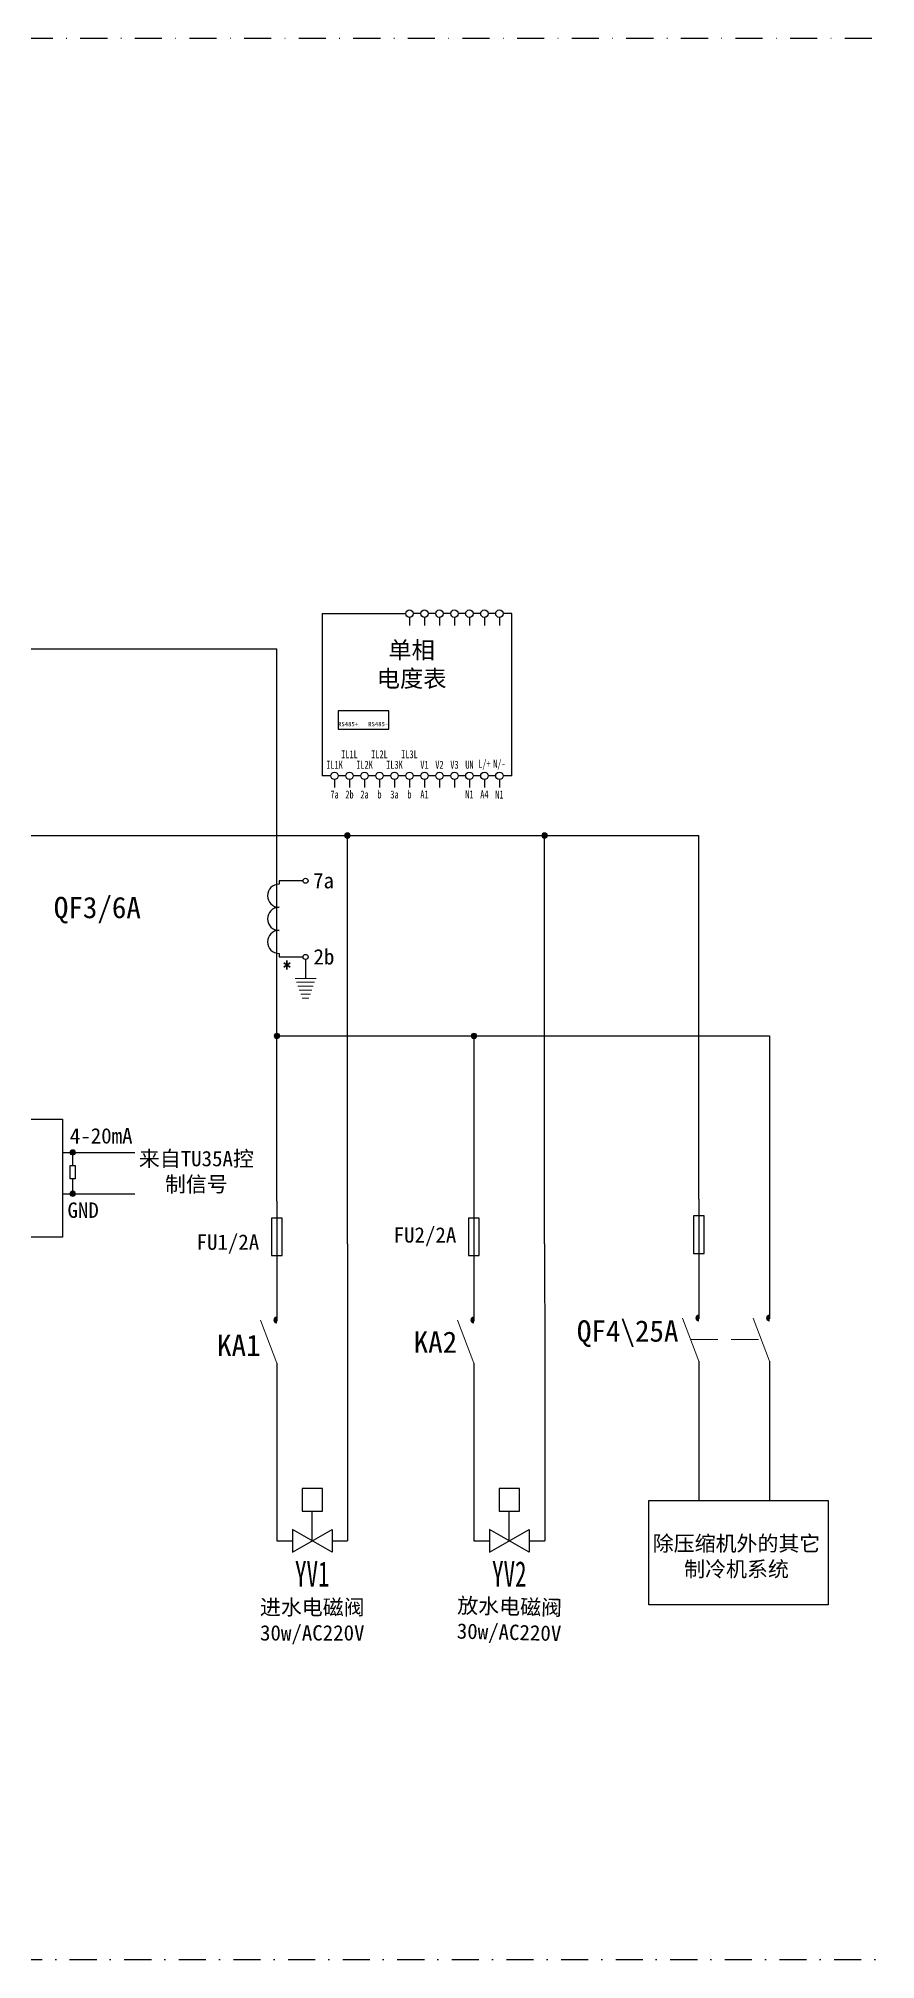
# Model space of a CAD drawing. Header units: millimetres. Extents: x -12 to 14427, y -3355744248 to 6060.
# Drawn here: x 6135.2 to 6331.5, y 2539.1 to 2989.3 of the extents above; entities that cross this region are included whole.
import ezdxf

# ---------------------------------------------------------------- set-up
doc = ezdxf.new("R2010")
doc.units = ezdxf.units.MM
doc.linetypes.add('DASHDOT2', pattern=[12.7, 6.35, -3.175, 0, -3.175])
doc.linetypes.add('DASHED2', pattern=[9.525, 6.35, -3.175])
doc.layers.add('总内框线', color=7, linetype='Continuous', lineweight=50)
doc.styles.add('jdg', font='', dxfattribs={"width": 0.66})
doc.styles.get("Standard").update_dxf_attribs({"font": 'txt', "bigfont": 'gbcbig.shx'})
doc.styles.get('jdg').set_extended_font_data('FangSong_GB2312')

msp = doc.modelspace()

# ---------------------------------------------------------------- hatches: boundary and pattern name
at = {"lineweight": 15}
h = msp.add_hatch(color=256, dxfattribs=at)
h.paths.add_polyline_path([(6207.67, 2801.87, 0.414214), (6208.32, 2802.51, 0.414214), (6207.67, 2803.15)])
h.paths.add_polyline_path([(6207.03, 2802.51, 0.414214), (6207.67, 2801.87), (6207.67, 2802.51)])
h.paths.add_polyline_path([(6207.67, 2802.51), (6207.67, 2803.15, 0.414214), (6207.03, 2802.51)])
h = msp.add_hatch(color=256, dxfattribs=at)
h.paths.add_polyline_path([(6207.67, 2801.87, 0.414214), (6208.32, 2802.51, 0.414214), (6207.67, 2803.15)])
h.paths.add_polyline_path([(6207.03, 2802.51, 0.414214), (6207.67, 2801.87), (6207.67, 2802.51)])
h.paths.add_polyline_path([(6207.67, 2802.51), (6207.67, 2803.15, 0.414214), (6207.03, 2802.51)])
h = msp.add_hatch(color=256, dxfattribs=at)
h.paths.add_polyline_path([(6253.87, 2801.87, 0.414214), (6254.51, 2802.51, 0.414214), (6253.87, 2803.15)])
h.paths.add_polyline_path([(6253.23, 2802.51, 0.414214), (6253.87, 2801.87), (6253.87, 2802.51)])
h.paths.add_polyline_path([(6253.87, 2802.51), (6253.87, 2803.15, 0.414214), (6253.23, 2802.51)])
h = msp.add_hatch(color=256, dxfattribs=at)
h.paths.add_polyline_path([(6253.87, 2801.87, 0.414214), (6254.51, 2802.51, 0.414214), (6253.87, 2803.15)])
h.paths.add_polyline_path([(6253.23, 2802.51, 0.414214), (6253.87, 2801.87), (6253.87, 2802.51)])
h.paths.add_polyline_path([(6253.87, 2802.51), (6253.87, 2803.15, 0.414214), (6253.23, 2802.51)])
h = msp.add_hatch(color=256, dxfattribs=at)
h.paths.add_polyline_path([(6191.12, 2754.9, 0.414214), (6191.77, 2755.54, 0.414214), (6191.12, 2756.19)])
h.paths.add_polyline_path([(6190.48, 2755.54, 0.414214), (6191.12, 2754.9), (6191.12, 2755.54)])
h.paths.add_polyline_path([(6191.12, 2755.54), (6191.12, 2756.19, 0.414214), (6190.48, 2755.54)])
h = msp.add_hatch(color=256, dxfattribs=at)
h.paths.add_polyline_path([(6191.12, 2754.9, 0.414214), (6191.77, 2755.54, 0.414214), (6191.12, 2756.19)])
h.paths.add_polyline_path([(6190.48, 2755.54, 0.414214), (6191.12, 2754.9), (6191.12, 2755.54)])
h.paths.add_polyline_path([(6191.12, 2755.54), (6191.12, 2756.19, 0.414214), (6190.48, 2755.54)])
h = msp.add_hatch(color=256, dxfattribs=at)
h.paths.add_polyline_path([(6237.32, 2754.9, 0.414214), (6237.96, 2755.54, 0.414214), (6237.32, 2756.19)])
h.paths.add_polyline_path([(6236.68, 2755.54, 0.414214), (6237.32, 2754.9), (6237.32, 2755.54)])
h.paths.add_polyline_path([(6237.32, 2755.54), (6237.32, 2756.19, 0.414214), (6236.68, 2755.54)])
h = msp.add_hatch(color=256, dxfattribs=at)
h.paths.add_polyline_path([(6237.32, 2754.9, 0.414214), (6237.96, 2755.54, 0.414214), (6237.32, 2756.19)])
h.paths.add_polyline_path([(6236.68, 2755.54, 0.414214), (6237.32, 2754.9), (6237.32, 2755.54)])
h.paths.add_polyline_path([(6237.32, 2755.54), (6237.32, 2756.19, 0.414214), (6236.68, 2755.54)])
h = msp.add_hatch(color=256, dxfattribs=at)
h.paths.add_polyline_path([(6143.28, 2727.6, 0.414214), (6143.93, 2728.24, 0.414214), (6143.28, 2728.89)])
h.paths.add_polyline_path([(6142.64, 2728.24, 0.414214), (6143.28, 2727.6), (6143.28, 2728.24)])
h.paths.add_polyline_path([(6143.28, 2728.24), (6143.28, 2728.89, 0.414214), (6142.64, 2728.24)])
h = msp.add_hatch(color=256, dxfattribs=at)
h.paths.add_polyline_path([(6143.28, 2727.6, 0.414214), (6143.93, 2728.24, 0.414214), (6143.28, 2728.89)])
h.paths.add_polyline_path([(6142.64, 2728.24, 0.414214), (6143.28, 2727.6), (6143.28, 2728.24)])
h.paths.add_polyline_path([(6143.28, 2728.24), (6143.28, 2728.89, 0.414214), (6142.64, 2728.24)])
h = msp.add_hatch(color=256, dxfattribs=at)
h.paths.add_polyline_path([(6143.28, 2717.91, 0.414214), (6143.93, 2718.55, 0.414214), (6143.28, 2719.2)])
h.paths.add_polyline_path([(6142.64, 2718.55, 0.414214), (6143.28, 2717.91), (6143.28, 2718.55)])
h.paths.add_polyline_path([(6143.28, 2718.55), (6143.28, 2719.2, 0.414214), (6142.64, 2718.55)])
h = msp.add_hatch(color=256, dxfattribs=at)
h.paths.add_polyline_path([(6143.28, 2717.91, 0.414214), (6143.93, 2718.55, 0.414214), (6143.28, 2719.2)])
h.paths.add_polyline_path([(6142.64, 2718.55, 0.414214), (6143.28, 2717.91), (6143.28, 2718.55)])
h.paths.add_polyline_path([(6143.28, 2718.55), (6143.28, 2719.2, 0.414214), (6142.64, 2718.55)])
for points in [[(6191.12, 2689.66, 1), (6191.12, 2688.22)], [(6237.32, 2689.66, 1), (6237.32, 2688.22)], [(6290.05, 2690.14, 1), (6290.05, 2688.7)], [(6306.63, 2690.14, 1), (6306.63, 2688.7)]]:
    msp.add_hatch(color=256, dxfattribs=at).paths.add_polyline_path(points)

# ---------------------------------------------------------------- linework, layer by layer
for p, q in [((6201.76, 2854.49), (6201.76, 2835.49)), ((6224.85, 2854.49), (6223.08, 2854.49)), ((6228.36, 2854.49), (6226.59, 2854.49)), ((6231.87, 2854.49), (6230.11, 2854.49)), ((6235.39, 2854.49), (6233.62, 2854.49)), ((6238.9, 2854.49), (6237.13, 2854.49)), ((6242.41, 2854.49), (6240.65, 2854.49)), ((6246.17, 2854.49), (6244.16, 2854.49)), ((6246.17, 2835.49), (6246.17, 2854.49)), ((6222.21, 2853.61), (6222.21, 2851.73)), ((6225.72, 2853.61), (6225.72, 2851.73)), ((6229.23, 2853.61), (6229.23, 2851.73)), ((6232.75, 2853.61), (6232.75, 2851.73)), ((6236.26, 2853.61), (6236.26, 2851.73)), ((6239.77, 2853.61), (6239.77, 2851.73)), ((6243.29, 2853.61), (6243.29, 2851.73)), ((5872.21, 2846.22), (6191.12, 2846.22)), ((6191.12, 2716.83), (6191.12, 2846.22)), ((6201.76, 2835.49), (6201.76, 2816.49)), ((6246.17, 2816.49), (6246.17, 2835.49)), ((6203.77, 2816.49), (6201.76, 2816.49)), ((6204.64, 2815.62), (6204.64, 2813.73)), ((6207.28, 2816.49), (6205.51, 2816.49)), ((6208.15, 2815.62), (6208.15, 2813.73)), ((6210.79, 2816.49), (6209.03, 2816.49)), ((6211.67, 2815.62), (6211.67, 2813.73)), ((6214.31, 2816.49), (6212.54, 2816.49)), ((6215.18, 2815.62), (6215.18, 2813.73)), ((6217.82, 2816.49), (6216.05, 2816.49)), ((6218.69, 2815.62), (6218.69, 2813.73)), ((6221.33, 2816.49), (6219.57, 2816.49)), ((6222.21, 2815.62), (6222.21, 2813.73)), ((6224.85, 2816.49), (6223.08, 2816.49)), ((6225.72, 2815.62), (6225.72, 2813.73)), ((6228.36, 2816.49), (6226.59, 2816.49)), ((6229.23, 2815.62), (6229.23, 2813.73)), ((6231.87, 2816.49), (6230.11, 2816.49)), ((6232.75, 2815.62), (6232.75, 2813.73)), ((6235.39, 2816.49), (6233.62, 2816.49)), ((6236.26, 2815.62), (6236.26, 2813.73)), ((6238.9, 2816.49), (6237.13, 2816.49)), ((6239.77, 2815.62), (6239.77, 2813.73)), ((6242.41, 2816.49), (6240.65, 2816.49)), ((6243.29, 2815.62), (6243.29, 2813.73)), ((6246.17, 2816.49), (6244.16, 2816.49)), ((5872.21, 2802.51), (6290.05, 2802.51)), ((6207.67, 2706.85), (6207.67, 2802.51)), ((6253.87, 2706.85), (6253.87, 2802.51)), ((6290.05, 2717.31), (6290.05, 2802.51)), ((6197.28, 2791.9), (6191.63, 2791.9)), ((6191.63, 2791.9), (6191.63, 2791.09)), ((6191.63, 2774.85), (6191.63, 2774.05)), ((6191.63, 2774.05), (6197.28, 2774.05)), ((6197.84, 2773.51), (6197.84, 2769.03)), ((6237.32, 2755.54), (6237.31, 2688.73)), ((6306.6, 2755.54), (6306.63, 2689.21)), ((6191.12, 2716.83), (6191.11, 2688.73)), ((6290.05, 2717.31), (6290.04, 2689.21)), ((6207.67, 2706.85), (6207.71, 2678.84)), ((6253.87, 2706.85), (6253.9, 2678.84)), ((6191.12, 2678.84), (6191.12, 2669.66)), ((6207.71, 2678.84), (6207.71, 2637.21)), ((6237.32, 2678.84), (6237.32, 2669.66)), ((6253.9, 2678.84), (6253.9, 2637.21)), ((6290.05, 2679.32), (6290.05, 2646.68)), ((6191.12, 2669.78), (6191.12, 2637.21)), ((6237.32, 2669.78), (6237.32, 2637.21)), ((6199.42, 2637.21), (6199.42, 2644.16)), ((6245.61, 2637.21), (6245.61, 2644.16)), ((6194.75, 2634.57), (6204.08, 2639.85)), ((6204.08, 2634.57), (6194.75, 2639.85)), ((6194.75, 2639.85), (6194.75, 2634.57)), ((6204.08, 2639.85), (6204.08, 2634.57)), ((6240.95, 2634.57), (6250.28, 2639.85)), ((6250.28, 2634.57), (6240.95, 2639.85)), ((6240.95, 2639.85), (6240.95, 2634.57)), ((6250.28, 2639.85), (6250.28, 2634.57)), ((6191.12, 2637.21), (6194.75, 2637.21)), ((6204.08, 2637.21), (6207.71, 2637.21)), ((6237.32, 2637.21), (6240.95, 2637.21)), ((6250.28, 2637.21), (6253.9, 2637.21))]:
    msp.add_line(p, q)
for p, q in [((6200.3, 2769.03), (6195.38, 2769.03)), ((6199.97, 2768.1), (6195.72, 2768.1)), ((6199.64, 2767.16), (6196.05, 2767.16)), ((6199.3, 2766.23), (6196.38, 2766.23)), ((6198.97, 2765.29), (6196.71, 2765.29)), ((6198.64, 2764.35), (6197.05, 2764.35)), ((6191.12, 2678.84), (6187.29, 2688.94)), ((6237.32, 2678.84), (6233.48, 2688.94)), ((6290.05, 2679.32), (6286.21, 2689.42)), ((6306.63, 2679.32), (6302.79, 2689.42))]:
    msp.add_line(p, q, dxfattribs=at)
at = {"linetype": 'DASHED2', "lineweight": 15}
msp.add_line((6288.13, 2684.37), (6304.71, 2684.37), dxfattribs=at)
for points in [[(6189.85, 2704.06), (6192.36, 2704.06), (6192.36, 2712.87), (6189.85, 2712.87)], [(6236.04, 2704.06), (6238.56, 2704.06), (6238.56, 2712.87), (6236.04, 2712.87)], [(6288.77, 2704.54), (6291.29, 2704.54), (6291.29, 2713.35), (6288.77, 2713.35)], [(6197.04, 2644.16), (6201.79, 2644.16), (6201.79, 2649.52), (6197.04, 2649.52)], [(6243.24, 2644.16), (6247.99, 2644.16), (6247.99, 2649.52), (6243.24, 2649.52)]]:
    msp.add_lwpolyline(points, close=True)
for centre, radius in [((6222.21, 2854.49), 0.873), ((6225.72, 2854.49), 0.873), ((6229.23, 2854.49), 0.873), ((6232.75, 2854.49), 0.873), ((6236.26, 2854.49), 0.873), ((6239.77, 2854.49), 0.873), ((6243.29, 2854.49), 0.873), ((6204.64, 2816.49), 0.873), ((6208.15, 2816.49), 0.873), ((6211.67, 2816.49), 0.873), ((6215.18, 2816.49), 0.873), ((6218.69, 2816.49), 0.873), ((6222.21, 2816.49), 0.873), ((6225.72, 2816.49), 0.873), ((6229.23, 2816.49), 0.873), ((6232.75, 2816.49), 0.873), ((6236.26, 2816.49), 0.873), ((6239.77, 2816.49), 0.873), ((6243.29, 2816.49), 0.873), ((6197.86, 2791.9), 0.581), ((6197.86, 2774.05), 0.581)]:
    msp.add_circle(centre, radius)
at = {"lineweight": 15}
for centre in [(6207.67, 2802.51), (6207.67, 2802.51), (6253.87, 2802.51), (6253.87, 2802.51), (6191.12, 2755.54), (6191.12, 2755.54), (6237.32, 2755.54), (6237.32, 2755.54), (6143.28, 2728.24), (6143.28, 2728.24), (6143.28, 2718.55), (6143.28, 2718.55)]:
    msp.add_circle(centre, 0.642, dxfattribs=at)
for centre in [(6191.63, 2788.39), (6191.63, 2782.97), (6191.63, 2777.56)]:
    msp.add_arc(centre, 2.71, 90, 270)
for centre in [(6191.12, 2688.94), (6237.32, 2688.94), (6290.05, 2689.42), (6306.63, 2689.42)]:
    msp.add_arc(centre, 0.719, 90, 270, dxfattribs=at)
at = {"layer": '总内框线', "lineweight": -3}
for p, q in [((6201.76, 2854.49), (6221.33, 2854.49)), ((6191.12, 2755.54), (6306.6, 2755.54)), ((6140.88, 2728.24), (6157.83, 2728.24)), ((6143.28, 2725.15), (6143.28, 2728.24)), ((6143.28, 2718.55), (6143.28, 2722.03)), ((6140.88, 2718.55), (6157.83, 2718.55)), ((6306.63, 2679.32), (6306.63, 2646.68))]:
    msp.add_line(p, q, dxfattribs=at)
at = {"layer": '总内框线', "color": 1, "linetype": 'DASHDOT2', "lineweight": -3}
msp.add_lwpolyline([(5758.55, 2539.1), (6868.19, 2539.1), (6868.19, 2989.29), (5758.55, 2989.29)], close=True, dxfattribs=at)
at = {"layer": '总内框线', "lineweight": -3}
for points in [[(6205.53, 2827.41), (6217.36, 2827.41), (6217.36, 2831.69), (6205.53, 2831.69)], [(6090.85, 2736.07), (6140.88, 2736.07), (6140.88, 2708.39), (6090.85, 2708.39)], [(6142.7, 2725.15), (6143.87, 2725.15), (6143.87, 2722.03), (6142.7, 2722.03)], [(6278.29, 2646.68), (6320.38, 2646.68), (6320.38, 2622.24), (6278.29, 2622.24)]]:
    msp.add_lwpolyline(points, close=True, dxfattribs=at)

# ---------------------------------------------------------------- texts
at = {"lineweight": 15, "attachment_point": 5}
for s, insert, char_height, width in [('{\\fSimSun|b0|i0|c134|p2;单相\\P电度表}', (6222.71, 2842.4), 4, 25.2598), ('{\\fSimSun|b0|i0|c134|p2;RS485+}', (6207.82, 2828.6), 1, 8.4755), ('{\\fSimSun|b0|i0|c134|p2;RS485-}', (6214.88, 2828.6), 1, 8.4755), ('{\\fSimSun|b0|i0|c134|p2;7a}', (6202.06, 2791.9), 3.6, 11.3007), ('{\\fSimSun|b0|i0|c134|p2;QF3/6A}', (6149.04, 2785), 5, 16.0331), ('*', (6193.49, 2771.38), 3.6, 11.3007), ('{\\fSimSun|b0|i0|c134|p2;2b}', (6202.16, 2774.05), 3.6, 11.3007), ('{\\fSimSun|b0|i0|c134|p2;4-20mA}', (6149.94, 2732.1), 3.6, 11.3007), ('{\\fSimSun|b0|i0|c134|p2;来自TU35A控制信号}', (6172.25, 2723.59), 3.6, 28.0027), ('{\\fSimSun|b0|i0|c134|p2;GND}', (6145.71, 2714.68), 3.6, 11.3007), ('{\\fSimSun|b0|i0|c134|p2;FU2/2A}', (6225.84, 2708.47), 3.6, 15.7033), ('{\\fSimSun|b0|i0|c134|p2;FU1/2A}', (6179.64, 2706.79), 3.6, 15.7033), ('{\\fSimSun|b0|i0|c134|p2;QF4\\\\25A}', (6273.36, 2685.76), 5, 16.0331), ('{\\fSimSun|b0|i0|c134|p2;KA1}', (6182.21, 2683.03), 5, 16.0331), ('{\\fSimSun|b0|i0|c134|p2;KA2}', (6228.29, 2683.78), 5, 16.0331), ('{\\fSimSun|b0|i0|c134|p2;除压缩机外的其它制冷机系统}', (6298.87, 2633.41), 3.6, 40.643), ('{\\fSimSun|b0|i0|c134|p2;进水电磁阀\\P30w/AC220V}', (6199.42, 2618.22), 3.6, 29.2558)]:
    msp.add_mtext(s, dxfattribs=dict(at, insert=insert, char_height=char_height, width=width))
at = {"attachment_point": 5, "style": 'jdg'}
for s, insert, char_height, width in [('IL1K', (6204.64, 2819.08), 1.875, 1.9206), ('IL1L', (6208.15, 2821.53), 1.875, 1.9206), ('IL2K', (6211.67, 2819.08), 1.875, 1.9206), ('IL2L', (6215.18, 2821.53), 1.875, 1.9206), ('IL3K', (6218.69, 2819.08), 1.875, 1.9206), ('IL3L', (6222.21, 2821.53), 1.875, 1.9206), ('V1', (6225.72, 2819.08), 1.875, 1.9206), ('V2', (6229.23, 2819.08), 1.875, 1.9206), ('V3', (6232.75, 2819.08), 1.875, 1.9206), ('UN', (6236.26, 2819.08), 1.875, 1.9206), ('L/+', (6239.77, 2819.08), 1.875, 1.9206), ('N/-', (6243.29, 2819.08), 1.875, 1.9206), ('7a', (6204.64, 2812.1), 1.875, 1.9206), ('2b', (6208.15, 2812.1), 1.875, 1.9206), ('2a', (6211.67, 2812.1), 1.875, 1.9206), ('b', (6215.18, 2812.1), 1.88, 1.9206), ('3a', (6218.69, 2812.1), 1.875, 1.9206), ('b', (6222.21, 2812.1), 1.88, 1.9206), ('A1', (6225.72, 2812.13), 1.875, 1.9206), ('N1', (6236.26, 2812.13), 1.875, 1.9206), ('A4', (6239.77, 2812.13), 1.875, 1.9206), ('N1', (6243.29, 2812.09), 1.875, 1.9206), ('YV1', (6199.42, 2629.46), 6, 14.5866), ('YV2', (6245.61, 2629.46), 6, 14.5866)]:
    msp.add_mtext(s, dxfattribs=dict(at, insert=insert, char_height=char_height, width=width))
at = {"lineweight": 15, "insert": (6245.61, 2618.38), "char_height": 3.6, "width": 29.2558, "attachment_point": 5, "rotation": 358.6277}
msp.add_mtext('{\\fSimSun|b0|i0|c134|p2;放水电磁阀\\P30w/AC220V}', dxfattribs=at)

doc.saveas('drawing.dxf')
